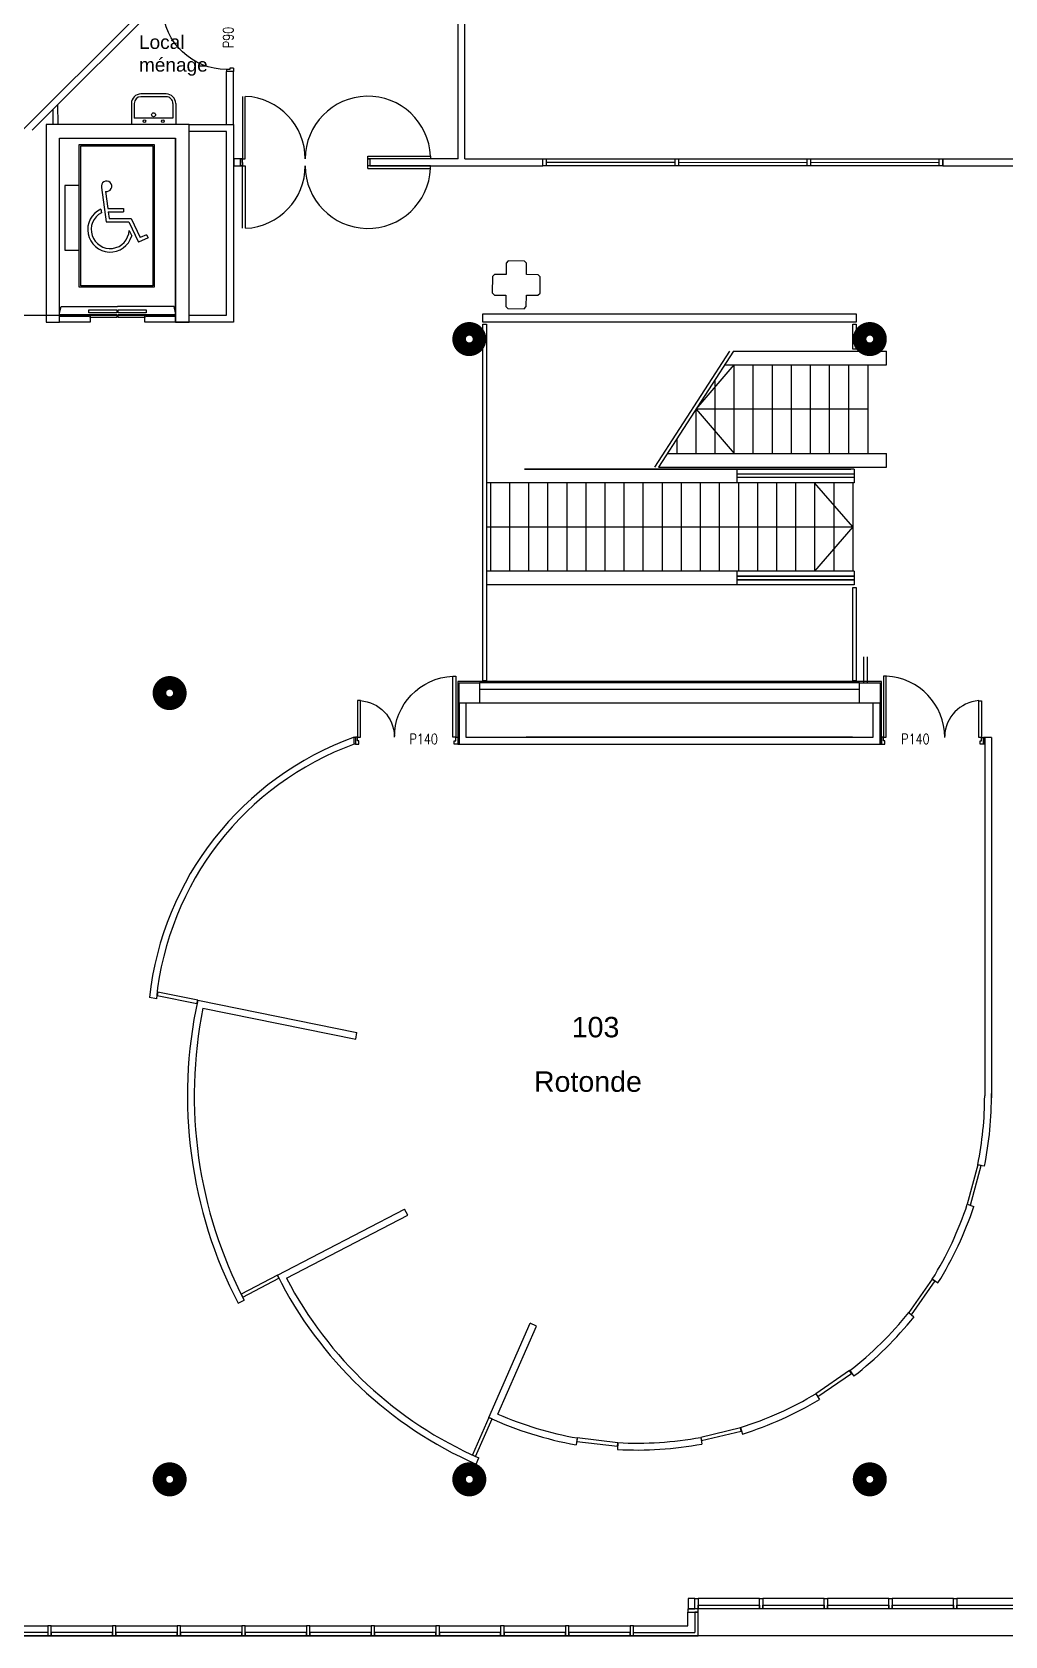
# Model space of a CAD drawing. Header units: centimetres. Extents: x -1707 to 3112, y 43 to 5669.
# Drawn here: x 133.51 to 147.8, y 42.96 to 66.52 of the extents above; entities that cross this region are included whole.
import ezdxf
from ezdxf.enums import TextEntityAlignment as Align

# ---------------------------------------------------------------- set-up
doc = ezdxf.new("R2010")
doc.units = ezdxf.units.CM
doc.header["$LTSCALE"] = 100
doc.header["$MEASUREMENT"] = 0
for name, color, linetype in [('0_Désignation', 7, 'Continuous'), ('0_Numéro de salle', 250, 'Continuous'), ('1-cloison', 9, 'Continuous'), ('1-menuiserie', 250, 'Continuous'), ('1-vu', 134, 'Continuous')]:
    doc.layers.add(name, color=color, linetype=linetype)
doc.styles.add('ATT', font='ROMANS', dxfattribs={"width": 0.8, "height": 0.15})
doc.styles.get("Standard").update_dxf_attribs({"font": 'arial.ttf', "height": 0.2})

# ---------------------------------------------------------------- blocks, each defined once
blk = doc.blocks.new('A$C2AC44472')
for p, q in [((38.9, 183.4), (51.9, 85)), ((50.5, 172.5), (56.9, 123.5)), ((37, 121.5), (38.4, 111)), ((56.9, 123.5), (102, 123.5)), ((58.2, 113.5), (102, 113.5)), ((58.2, 113.5), (60.7, 95)), ((60.7, 95), (124, 95)), ((102, 123.5), (102, 113.5)), ((124, 95), (149.8, 39.9)), ((51.9, 85), (117.6, 85)), ((117.6, 85), (145, 26.6)), ((118.1, 60.4), (125.5, 44.6)), ((167.9, 48.3), (149.8, 39.9)), ((167.9, 48.3), (172.2, 39.3)), ((172.2, 39.3), (145, 26.6))]:
    blk.add_line(p, q)
for centre, radius, start, end in [((53.5, 187.3), 15.1, 258.3272, 194.9992), ((63.7, 62.9), 64.4, 114.5352, 343.4865), ((63.7, 62.9), 54.4, 117.7924, 357.3511)]:
    blk.add_arc(centre, radius, start, end)
blk = doc.blocks.new('P90c10g')
for p, q in [((3, 103.9), (3, 10)), ((7, 103.9), (3, 103.9)), ((7, 10), (7, 103.9)), ((0, 10), (0, 0)), ((3, 10), (0, 10)), ((0, 0), (5, 0)), ((3, 10), (7, 10)), ((3, 5), (3, 10)), ((5, 5), (3, 5)), ((5, 0), (5, 5)), ((95, 0), (95, 5)), ((95, 5), (97, 5)), ((95, 0), (100, 0)), ((97, 10), (100, 10)), ((97, 5), (97, 10)), ((100, 0), (100, 10))]:
    blk.add_line(p, q)
blk.add_arc((3, 10), 94, 0, 87.2706)
at = {"style": 'ATT', "width": 0.8, "flags": 8}
blk.add_attdef('REF1', text='', height=15, dxfattribs=at).set_placement((50, 0), align=Align.CENTER)
blk = doc.blocks.new('A$C2D8A29C1')
for p, q in [((0, 0), (65, 0)), ((0, -31), (0, 0)), ((65, -31), (65, 0)), ((4, -31), (4, -9.6)), ((4, -9.6), (61, -9.6)), ((61, -31), (61, -9.6)), ((14, -41), (51, -41)), ((14, -45), (51, -45))]:
    blk.add_line(p, q)
for centre, radius in [((19, -5.1), 1.93), ((32.5, -14.4), 2.93), ((46, -5.1), 1.93)]:
    blk.add_circle(centre, radius)
for centre, radius, start, end in [((14, -31), 14, 180, 270), ((14, -31), 10, 180, 270), ((51, -31), 14, 270, 0), ((51, -31), 10, 270, 0)]:
    blk.add_arc(centre, radius, start, end)
blk = doc.blocks.new('P140c10g')
for p, q in [((3, 99.9), (3, 10)), ((7, 99.9), (3, 99.9)), ((7, 10), (7, 99.9)), ((143, 10), (143, 63.9)), ((143, 63.9), (147, 63.9)), ((147, 63.9), (147, 10)), ((0, 10), (0, 0)), ((3, 10), (0, 10)), ((0, 0), (5, 0)), ((3, 10), (7, 10)), ((3, 5), (3, 10)), ((5, 5), (3, 5)), ((5, 0), (5, 5)), ((147, 10), (143, 10)), ((145, 0), (145, 5)), ((145, 5), (147, 5)), ((150, 0), (145, 0)), ((147, 10), (150, 10)), ((147, 5), (147, 10)), ((150, 10), (150, 0))]:
    blk.add_line(p, q)
for centre, radius, start, end in [((3, 10), 90, 0, 87.2706), ((147, 10), 54.1, 94.2439, 177.9959)]:
    blk.add_arc(centre, radius, start, end)
at = {"style": 'ATT', "width": 0.8, "flags": 8}
blk.add_attdef('REF1', text='', height=15, dxfattribs=at).set_placement((50, 0), align=Align.CENTER)
blk = doc.blocks.new('A$C335219BD')
at = {"layer": '1-menuiserie'}
blk.add_line((5, 5), (95, 5), dxfattribs=at)
for points in [[(5, 0), (0, 0), (0, 15), (5, 15)], [(5, 0), (0, 0), (0, 15), (5, 15)], [(95, 0), (5, 0), (5, 5), (95, 5)], [(100, 0), (95, 0), (95, 15), (100, 15)]]:
    blk.add_lwpolyline(points, close=True, dxfattribs=at)
at = {"layer": '1-vu'}
blk.add_line((95, 15), (5, 15), dxfattribs=at)

msp = doc.modelspace()

# ---------------------------------------------------------------- linework, layer by layer
at = {"layer": '1-cloison', "color": 7}
for p, q in [((139.768, 64.656), (139.768, 69.373)), ((139.868, 64.656), (139.868, 69.373)), ((136.368, 65.16), (136.368, 65.941)), ((136.468, 65.16), (136.468, 65.941)), ((136.603, 65.575), (136.603, 64.656)), ((136.643, 64.656), (136.643, 65.575)), ((135.817, 62.26), (135.817, 65.16)), ((133.917, 62.46), (133.917, 64.96)), ((133.917, 62.26), (133.917, 64.96)), ((135.617, 62.26), (135.617, 64.96)), ((136.573, 64.656), (136.573, 64.556)), ((136.603, 64.656), (136.573, 64.656)), ((136.573, 64.656), (136.623, 64.656)), ((136.573, 64.556), (136.573, 64.656)), ((136.573, 64.556), (136.623, 64.556)), ((136.603, 64.556), (136.573, 64.556)), ((136.603, 64.656), (136.643, 64.656)), ((136.603, 64.606), (136.603, 64.656)), ((136.603, 64.606), (136.603, 64.556)), ((136.603, 64.556), (136.643, 64.556)), ((136.603, 63.637), (136.603, 64.556)), ((136.643, 64.556), (136.643, 63.637)), ((138.443, 64.696), (139.362, 64.696)), ((138.443, 64.656), (138.443, 64.696)), ((138.443, 64.656), (138.473, 64.656)), ((138.443, 64.606), (138.443, 64.656)), ((139.362, 64.656), (138.443, 64.656)), ((138.443, 64.556), (138.443, 64.606)), ((138.443, 64.606), (138.443, 64.606)), ((138.473, 64.556), (138.443, 64.556)), ((139.362, 64.556), (138.443, 64.556)), ((138.443, 64.516), (138.443, 64.556)), ((138.473, 64.656), (138.473, 64.556)), ((139.362, 64.696), (139.362, 64.656)), ((139.362, 64.516), (139.362, 64.556)), ((139.768, 64.556), (141.012, 64.556)), ((139.868, 64.656), (141.012, 64.656)), ((141.012, 64.556), (141.012, 64.656)), ((141.012, 64.556), (141.012, 64.556)), ((141.062, 64.656), (142.952, 64.656)), ((141.062, 64.607), (142.952, 64.607)), ((142.952, 64.556), (141.062, 64.556)), ((143.002, 64.656), (144.892, 64.656)), ((143.002, 64.606), (144.892, 64.607)), ((144.892, 64.556), (143.002, 64.556)), ((144.942, 64.656), (146.882, 64.656)), ((144.942, 64.607), (146.832, 64.606)), ((146.882, 64.556), (144.942, 64.556)), ((146.882, 64.556), (146.882, 64.656)), ((146.882, 64.656), (149.048, 64.656)), ((146.882, 64.556), (149.128, 64.556)), ((147.545, 64.556), (149.248, 64.556)), ((138.443, 64.516), (139.362, 64.516)), ((133.717, 62.26), (133.917, 62.26)), ((133.717, 62.26), (133.917, 62.26)), ((133.917, 62.362), (135.617, 62.362)), ((143.752, 61.83), (142.652, 60.13)), ((143.812, 61.83), (142.712, 60.13)), ((143.812, 61.83), (146.059, 61.83)), ((140.182, 61.705), (140.182, 61.63)), ((143.262, 60.98), (143.822, 61.63)), ((143.682, 61.63), (146.059, 61.63)), ((143.822, 61.482), (143.822, 61.63)), ((144.102, 60.33), (144.102, 61.63)), ((144.382, 60.33), (144.382, 61.63)), ((144.662, 60.33), (144.662, 61.63)), ((144.942, 60.33), (144.942, 61.63)), ((145.222, 60.33), (145.222, 61.63)), ((145.502, 60.33), (145.502, 61.63)), ((143.542, 60.33), (143.542, 61.413)), ((143.822, 60.33), (143.822, 61.482)), ((143.262, 60.33), (143.262, 60.98)), ((145.782, 60.98), (143.262, 60.98)), ((143.262, 60.98), (143.822, 60.33)), ((145.782, 60.98), (143.497, 60.98)), ((140.182, 60.33), (140.182, 60.255)), ((142.841, 60.33), (146.059, 60.33)), ((142.982, 60.33), (142.982, 60.547)), ((140.742, 60.1), (145.532, 60.1)), ((142.712, 60.13), (146.059, 60.13)), ((143.86, 60.1), (143.86, 60.025)), ((145.582, 60.1), (145.582, 59.9)), ((140.242, 59.9), (140.242, 58.6)), ((140.522, 59.9), (140.522, 58.6)), ((140.802, 59.9), (140.802, 58.6)), ((141.082, 59.9), (141.082, 58.6)), ((141.362, 59.9), (141.362, 58.6)), ((141.642, 59.9), (141.642, 58.6)), ((141.922, 59.9), (141.922, 58.6)), ((142.202, 59.9), (142.202, 58.6)), ((142.482, 59.9), (142.482, 58.6)), ((142.762, 59.9), (142.762, 58.6)), ((143.042, 59.9), (143.042, 58.6)), ((143.322, 59.9), (143.322, 58.6)), ((143.602, 59.9), (143.602, 58.6)), ((143.86, 59.975), (143.86, 59.9)), ((143.882, 59.9), (143.882, 58.6)), ((144.162, 59.9), (144.162, 58.6)), ((144.442, 59.9), (144.442, 58.6)), ((144.722, 59.9), (144.722, 58.6)), ((145.002, 59.9), (145.002, 58.6)), ((145.562, 59.25), (145.002, 59.9)), ((145.282, 59.9), (145.282, 58.6)), ((145.562, 59.9), (145.562, 58.6)), ((140.182, 59.25), (145.562, 59.25)), ((145.562, 59.25), (145.002, 58.6)), ((143.86, 58.6), (143.86, 58.4)), ((143.86, 58.6), (143.86, 58.525)), ((143.86, 58.475), (143.86, 58.4)), ((145.582, 58.6), (145.582, 58.525)), ((145.582, 58.6), (145.582, 58.4)), ((145.582, 58.475), (145.582, 58.4)), ((145.722, 57.344), (145.722, 56.97)), ((145.772, 57.344), (145.772, 56.95)), ((145.982, 56.98), (139.762, 56.98)), ((139.762, 56.98), (139.762, 56.06)), ((145.982, 56.06), (145.982, 56.98)), ((145.272, 56.66), (140.082, 56.66)), ((145.662, 56.66), (140.271, 56.66)), ((145.558, 56.16), (140.768, 56.16)), ((147.582, 56.159), (147.482, 56.159)), ((147.582, 56.159), (147.482, 56.159)), ((147.599, 56.159), (147.482, 56.159)), ((139.762, 56.06), (145.982, 56.06)), ((147.499, 56.059), (147.482, 56.059)), ((162.267, 42.96), (110.017, 42.96)), ((133.742, 43.01), (132.842, 43.01)), ((132.842, 42.96), (133.742, 42.96)), ((142.342, 43.01), (143.242, 43.01))]:
    msp.add_line(p, q, dxfattribs=at)
at = {"layer": '1-cloison', "color": 7, "ltscale": 2}
for p, q in [((136.369, 68.076), (130.653, 62.36)), ((133.513, 65.078), (136.369, 67.934)), ((133.823, 65.16), (133.822, 65.387)), ((133.893, 65.16), (133.891, 65.456)), ((133.221, 62.36), (133.917, 62.36)), ((135.817, 62.26), (135.617, 62.26)), ((140.132, 62.26), (140.132, 62.36)), ((145.662, 56.96), (140.082, 56.96)), ((145.662, 56.86), (140.082, 56.86)), ((139.782, 56.66), (139.782, 56.06)), ((139.882, 56.66), (139.882, 56.16)), ((145.862, 56.16), (145.862, 56.66)), ((145.962, 56.06), (145.962, 56.66)), ((139.882, 56.16), (145.862, 56.16)), ((147.599, 56.159), (147.599, 50.863)), ((139.782, 56.06), (145.962, 56.06)), ((147.499, 56.059), (147.499, 50.894)), ((147.599, 56.059), (147.599, 50.863)), ((135.337, 52.319), (135.236, 52.339)), ((135.945, 52.298), (138.281, 51.826)), ((136.021, 52.18), (138.264, 51.728)), ((138.264, 51.728), (138.281, 51.826)), ((147.398, 49.882), (147.496, 49.863)), ((147.244, 49.301), (147.339, 49.27)), ((137.114, 48.258), (138.98, 49.229)), ((137.248, 48.215), (139.031, 49.143)), ((139.031, 49.143), (138.98, 49.229)), ((146.73, 48.2), (146.815, 48.147)), ((136.539, 47.846), (136.627, 47.892)), ((146.383, 47.709), (146.461, 47.647)), ((140.22, 46.168), (140.826, 47.555)), ((140.353, 46.218), (140.917, 47.51)), ((140.917, 47.51), (140.826, 47.555)), ((145.517, 46.858), (145.579, 46.778)), ((145.022, 46.518), (145.073, 46.433)), ((143.912, 46.022), (143.942, 45.926)), ((141.516, 45.868), (141.499, 45.769)), ((142.113, 45.799), (142.108, 45.699)), ((143.329, 45.877), (143.347, 45.779)), ((140.032, 45.485), (140.072, 45.577))]:
    msp.add_line(p, q, dxfattribs=at)
at = {"layer": '1-cloison', "color": 7}
for points in [[(135.817, 62.26), (135.817, 65.16), (133.717, 65.16), (133.717, 62.26), (133.917, 62.26), (133.917, 64.96), (135.617, 64.96), (135.617, 62.26), (135.817, 62.26)], [(139.768, 64.656), (139.768, 64.656), (138.473, 64.656), (138.473, 64.556), (139.768, 64.556), (139.768, 64.556)], [(133.917, 62.394), (133.937, 62.486), (134.767, 62.486)], [(134.757, 62.44), (134.757, 62.394), (134.347, 62.394), (134.347, 62.44), (134.757, 62.44)], [(135.617, 62.394), (135.597, 62.486), (134.767, 62.486)], [(135.187, 62.44), (135.187, 62.394), (134.777, 62.394), (134.777, 62.44), (135.187, 62.44)], [(133.917, 62.373), (134.367, 62.373), (134.367, 62.26), (133.917, 62.26), (133.917, 62.373)], [(133.917, 62.362), (134.347, 62.362), (134.347, 62.34), (133.917, 62.34), (133.917, 62.362)], [(134.757, 62.373), (134.757, 62.327), (134.367, 62.327), (134.367, 62.373), (134.757, 62.373)], [(135.167, 62.373), (135.167, 62.327), (134.777, 62.327), (134.777, 62.373), (135.167, 62.373)], [(135.167, 62.373), (135.617, 62.373), (135.617, 62.26), (135.167, 62.26), (135.167, 62.373)], [(135.187, 62.362), (135.617, 62.362), (135.617, 62.34), (135.187, 62.34), (135.187, 62.362)], [(140.182, 61.83), (140.182, 61.755)], [(146.059, 61.63), (146.059, 61.83)], [(140.182, 61.705), (140.182, 61.63)], [(145.782, 61.63), (145.782, 60.33)], [(140.182, 60.33), (140.182, 60.255)], [(146.059, 60.13), (146.059, 60.33)], [(145.532, 60.1), (140.742, 60.1)], [(145.582, 60.1), (140.742, 60.1)], [(143.86, 60.1), (143.86, 59.975)], [(145.582, 59.9), (140.182, 59.9)], [(145.582, 60.025), (143.86, 60.025)], [(143.86, 59.975), (143.86, 59.9)], [(145.582, 59.975), (143.86, 59.975)], [(145.582, 58.6), (140.182, 58.6)], [(143.86, 58.6), (143.86, 58.475)], [(143.86, 58.525), (145.582, 58.525)], [(145.582, 58.525), (143.86, 58.525)], [(143.86, 58.475), (145.582, 58.475)], [(143.86, 58.475), (143.86, 58.4)], [(145.582, 58.475), (143.86, 58.475)], [(145.582, 58.6), (145.582, 58.525)], [(145.582, 58.475), (145.582, 58.4)], [(145.582, 58.4), (140.182, 58.4)], [(132.942, 43.31), (132.942, 43.11), (133.742, 43.11)], [(142.342, 43.11), (143.142, 43.11), (143.142, 43.31)]]:
    msp.add_lwpolyline(points, dxfattribs=at)
at = {"layer": '1-cloison', "color": 7, "ltscale": 2}
for points in [[(135.817, 65.16), (135.817, 65.16), (136.468, 65.16), (136.468, 65.16), (136.468, 65.16), (136.468, 65.16), (136.468, 62.26), (135.817, 62.26)], [(135.817, 62.36), (136.368, 62.36), (136.368, 65.06), (135.817, 65.06)], [(142.342, 42.96), (142.342, 42.96), (143.292, 42.96), (143.292, 43.31), (143.242, 43.31), (143.242, 43.01)]]:
    msp.add_lwpolyline(points, dxfattribs=at)
at = {"layer": '1-cloison', "color": 7}
for points in [[(135.306, 62.77), (134.206, 62.77), (134.206, 64.87), (135.306, 64.87)], [(135.286, 62.79), (134.226, 62.79), (134.226, 64.85), (135.286, 64.85)], [(136.573, 64.656), (136.473, 64.656), (136.473, 64.556), (136.573, 64.556)], [(134.206, 64.266), (133.991, 64.266), (133.991, 63.315), (134.206, 63.315)], [(140.182, 56.99), (140.132, 56.99), (140.132, 62.23), (140.182, 62.23)], [(145.612, 61.86), (145.562, 61.86), (145.562, 62.23), (145.612, 62.23)], [(145.612, 56.99), (145.562, 56.99), (145.562, 58.36), (145.612, 58.36)], [(139.782, 56.96), (140.082, 56.96), (140.082, 56.66), (139.782, 56.66)], [(145.662, 56.96), (145.962, 56.96), (145.962, 56.66), (145.662, 56.66)], [(138.262, 56.06), (138.242, 56.06), (138.242, 56.16), (138.262, 56.16)], [(147.499, 56.059), (147.482, 56.059), (147.482, 56.159), (147.499, 56.159)], [(143.292, 43.31), (143.292, 43.36), (143.142, 43.36), (143.142, 43.31)], [(143.243, 43.36), (143.242, 43.51), (143.143, 43.51), (143.143, 43.36)]]:
    msp.add_lwpolyline(points, close=True, dxfattribs=at)
at = {"layer": '1-cloison', "color": 7, "ltscale": 2}
for points in [[(141.062, 64.656), (141.062, 64.556), (141.012, 64.556), (141.012, 64.656)], [(143.002, 64.656), (143.002, 64.556), (142.952, 64.556), (142.952, 64.656)], [(144.942, 64.656), (144.942, 64.556), (144.892, 64.556), (144.892, 64.656)], [(146.882, 64.656), (146.882, 64.556), (146.832, 64.556), (146.832, 64.656)], [(140.132, 62.38), (145.612, 62.38), (145.612, 62.26), (140.132, 62.26)], [(135.945, 52.298), (135.357, 52.416), (135.347, 52.367), (135.933, 52.249)], [(147.292, 49.289), (147.446, 49.869), (147.398, 49.881), (147.244, 49.301)], [(137.114, 48.258), (136.582, 47.981), (136.605, 47.937), (137.137, 48.214)], [(137.114, 48.258), (136.582, 47.981), (136.605, 47.937), (137.137, 48.214)], [(146.422, 47.678), (146.772, 48.174), (146.73, 48.2), (146.383, 47.709)], [(145.05, 46.477), (145.545, 46.817), (145.516, 46.858), (145.022, 46.518)], [(140.22, 46.168), (139.979, 45.618), (140.025, 45.598), (140.266, 46.148)], [(143.341, 45.829), (143.924, 45.97), (143.912, 46.019), (143.329, 45.877)], [(141.511, 45.818), (142.107, 45.749), (142.112, 45.798), (141.516, 45.868)]]:
    msp.add_lwpolyline(points, close=True, dxfattribs=at)
at = {"layer": '1-cloison', "color": 7, "flags": 128}
msp.add_lwpolyline([(140.501, 63.157), (140.471, 63.127), (140.471, 62.957), (140.301, 62.957), (140.271, 62.927), (140.27, 62.687), (140.3, 62.657), (140.47, 62.657), (140.469, 62.487), (140.499, 62.457), (140.739, 62.456), (140.769, 62.486), (140.77, 62.656), (140.94, 62.655), (140.97, 62.685), (140.971, 62.925), (140.941, 62.955), (140.771, 62.956), (140.771, 63.126), (140.741, 63.156)], close=True, dxfattribs=at)
at = {"layer": '1-cloison', "color": 7, "linetype": 'Continuous', "ltscale": 2, "const_width": 0.2, "elevation": 0.2}
for points in [[(139.782, 62.01, 1.000137), (140.082, 62.01, 0.999863), (139.782, 62.01, 2.711604)], [(145.662, 62.01, 1.000137), (145.962, 62.01, 0.999863), (145.662, 62.01, 2.711604)], [(135.382, 56.81, 1.000137), (135.682, 56.81, 0.999863), (135.382, 56.81, 2.711604)], [(135.382, 45.26, 1.000137), (135.682, 45.26, 0.999863), (135.382, 45.26, 2.711604)], [(139.782, 45.26, 1.000137), (140.082, 45.26, 0.999863), (139.782, 45.26, 2.711604)], [(145.662, 45.26, 1.000137), (145.962, 45.26, 0.999863), (145.662, 45.26, 2.711604)]]:
    msp.add_lwpolyline(points, format="xyb", dxfattribs=at)
at = {"layer": '1-cloison', "color": 7}
for centre, radius in [((139.932, 62.01), 0.15), ((145.812, 62.01), 0.15), ((135.532, 56.81), 0.175), ((135.532, 45.26), 0.175), ((139.932, 45.26), 0.175), ((145.812, 45.26), 0.175)]:
    msp.add_circle(centre, radius, dxfattribs=at)
for centre, radius, start, end in [((136.603, 64.656), 0.92, 0, 87.2706), ((138.443, 64.656), 0.92, 2.608, 180), ((136.603, 64.556), 0.92, 272.7294, 0), ((138.443, 64.556), 0.92, 180, 357.392), ((139.8, 51.842), 4.591, 109.8441, 173.7879), ((139.77, 51.875), 4.455, 110.0576, 174.2821)]:
    msp.add_arc(centre, radius, start, end, dxfattribs=at)
at = {"layer": '1-cloison', "color": 7, "ltscale": 2}
for centre, radius, start, end in [((142.396, 50.894), 6.603, 167.7254, 207.4951), ((142.396, 50.894), 6.503, 168.5931, 207.4951), ((142.396, 50.894), 5.103, 348.5637, 360), ((142.386, 50.896), 5.213, 348.5688, 0.3568), ((142.396, 50.894), 5.103, 328.1343, 341.8115), ((142.396, 50.894), 5.203, 328.1001, 341.8115), ((142.396, 50.894), 5.903, 206.5244, 246.397), ((142.396, 50.894), 5.803, 207.4951, 246.397), ((142.453, 50.843), 5.027, 307.5615, 321.4339), ((142.291, 51.001), 5.352, 307.9073, 321.1912), ((142.396, 50.894), 5.103, 287.287, 300.9643), ((142.447, 50.779), 5.078, 287.1181, 301.1332), ((142.396, 50.894), 5.103, 246.397, 260.0742), ((142.396, 50.894), 5.203, 245.2749, 260.0742), ((142.394, 50.932), 5.241, 266.8765, 280.4854), ((142.396, 50.894), 5.103, 266.8264, 280.5348)]:
    msp.add_arc(centre, radius, start, end, dxfattribs=at)

# ---------------------------------------------------------------- block references
at = {"layer": '1-cloison', "color": 7}
ref = msp.add_blockref('P90c10g', (136.468, 66.941), dxfattribs=dict(at, xscale=-0.01, yscale=0.01, zscale=0.01, rotation=90))
ref.add_attrib('REF1', 'P90', dxfattribs={"layer": '0', "height": 0.15, "rotation": 90, "style": 'ATT', "width": 0.8, "flags": 8}).set_placement((136.468, 66.441), align=Align.CENTER)
at = {"layer": '1-cloison', "color": 7, "yscale": 0.01, "zscale": 0.01}
for name, p, xscale, rotation in [('A$C2D8A29C1', (135.621, 65.16), 0.01, 180.0012927225477), ('A$C335219BD', (134.742, 42.96), -0.01, 359.9999999995136), ('A$C335219BD', (135.692, 42.96), -0.01, 359.9999999995136), ('A$C335219BD', (136.642, 42.96), -0.01, 359.9999999995136), ('A$C335219BD', (137.592, 42.96), -0.01, 359.9999999995136), ('A$C335219BD', (138.542, 42.96), -0.01, 359.9999999995136), ('A$C335219BD', (139.492, 42.96), -0.01, 359.9999999995136), ('A$C335219BD', (140.442, 42.96), -0.01, 359.9999999995136), ('A$C335219BD', (141.392, 42.96), -0.01, 359.9999999995136), ('A$C335219BD', (142.342, 42.96), -0.01, 359.9999999995136)]:
    msp.add_blockref(name, p, dxfattribs=dict(at, xscale=xscale, rotation=rotation))
at = {"layer": '1-cloison', "color": 7}
for name, p, xscale, yscale, zscale in [('A$C2AC44472', (134.333, 63.296), 0.0051200000000063, 0.0051200000000063, 0.0051200000000063), ('A$C335219BD', (143.242, 43.36), 0.01, 0.01, 0.01), ('A$C335219BD', (144.192, 43.36), 0.01, 0.01, 0.01), ('A$C335219BD', (145.142, 43.36), 0.01, 0.01, 0.01), ('A$C335219BD', (146.092, 43.36), 0.01, 0.01, 0.01), ('A$C335219BD', (147.042, 43.36), 0.01, 0.01, 0.01)]:
    msp.add_blockref(name, p, dxfattribs=dict(at, xscale=xscale, yscale=yscale, zscale=zscale))
ref = msp.add_blockref('P140c10g', (139.762, 56.06), dxfattribs=dict(at, xscale=-0.01, yscale=0.01, zscale=0.01))
ref.add_attrib('REF1', 'P140', dxfattribs={"layer": '0', "height": 0.15, "style": 'ATT', "width": 0.8, "flags": 8}).set_placement((139.262, 56.06), align=Align.CENTER)
at = {"layer": '1-cloison', "color": 7, "xscale": 0.01, "yscale": 0.01, "zscale": 0.01, "rotation": 359.9693981293444}
msp.add_blockref('P140c10g', (145.982, 56.06), dxfattribs=at).add_auto_attribs({'REF1': 'P140'})

# ---------------------------------------------------------------- texts
at = {"layer": '0_Désignation', "color": 7, "linetype": 'Continuous', "attachment_point": 1}
for s, width, heights, insert, char_height in [('{\\C256;Local \\Pménage}', 0.02377, [0], (135.082, 66.472), 0.2), ('\\pxt4;{\\C256;Rotonde}', 0.107, [0.0031], (140.881, 51.253), 0.3)]:
    msp.add_mtext_dynamic_manual_height_columns(s, width=width, gutter_width=0.01, heights=heights, dxfattribs=dict(at, insert=insert, char_height=char_height))
at = {"layer": '0_Numéro de salle', "color": 7, "linetype": 'Continuous', "insert": (141.436, 52.053), "char_height": 0.3, "attachment_point": 1}
msp.add_mtext_dynamic_manual_height_columns('103', width=0.02114, gutter_width=0.01, heights=[0], dxfattribs=at)

doc.saveas('drawing.dxf')
